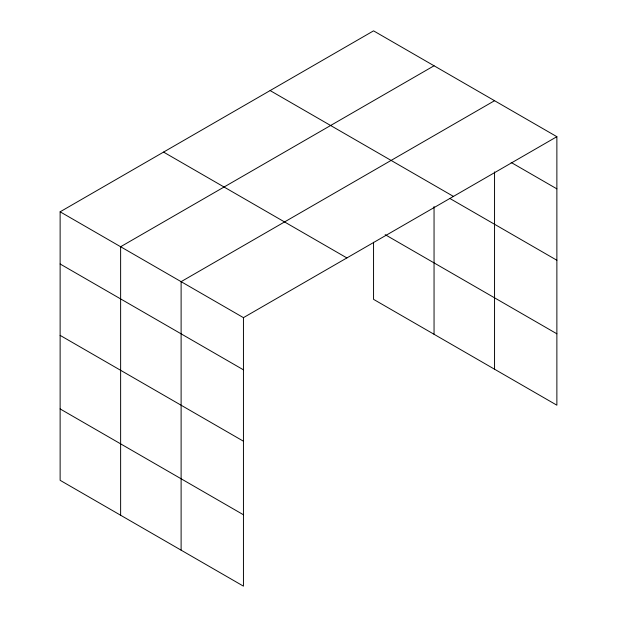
<?xml version="1.0" encoding="UTF-8"?>
<svg xmlns="http://www.w3.org/2000/svg" width="617" height="617" viewBox="0 0 617 617"><rect width="100%" height="100%" fill="white"/><g stroke="black" fill="none" stroke-linecap="round" stroke-linejoin="round"><path stroke-width="0.93" d="M494.549 171.912L494.549 369.205M373.555 242.242L373.555 299.353L556.873 405.192L556.873 136.689L373.555 30.85L60.127 211.808L60.127 480.311L243.445 586.15L243.445 317.647L60.127 211.808M434.052 65.78L120.624 246.738L120.624 515.234M494.549 100.702L181.113 281.661L181.113 550.163M243.445 317.647L556.873 136.689M511.169 162.472L556.873 188.864M270.123 90.568L453.441 196.407M449.793 198.427L556.873 260.251M385.155 234.661L556.873 333.805M163.559 152.09L346.877 257.929M60.127 263.983L243.445 369.822M60.127 335.37L243.445 441.209M60.127 408.924L243.445 514.763M434.052 206.533L434.052 334.283"/></g></svg>
